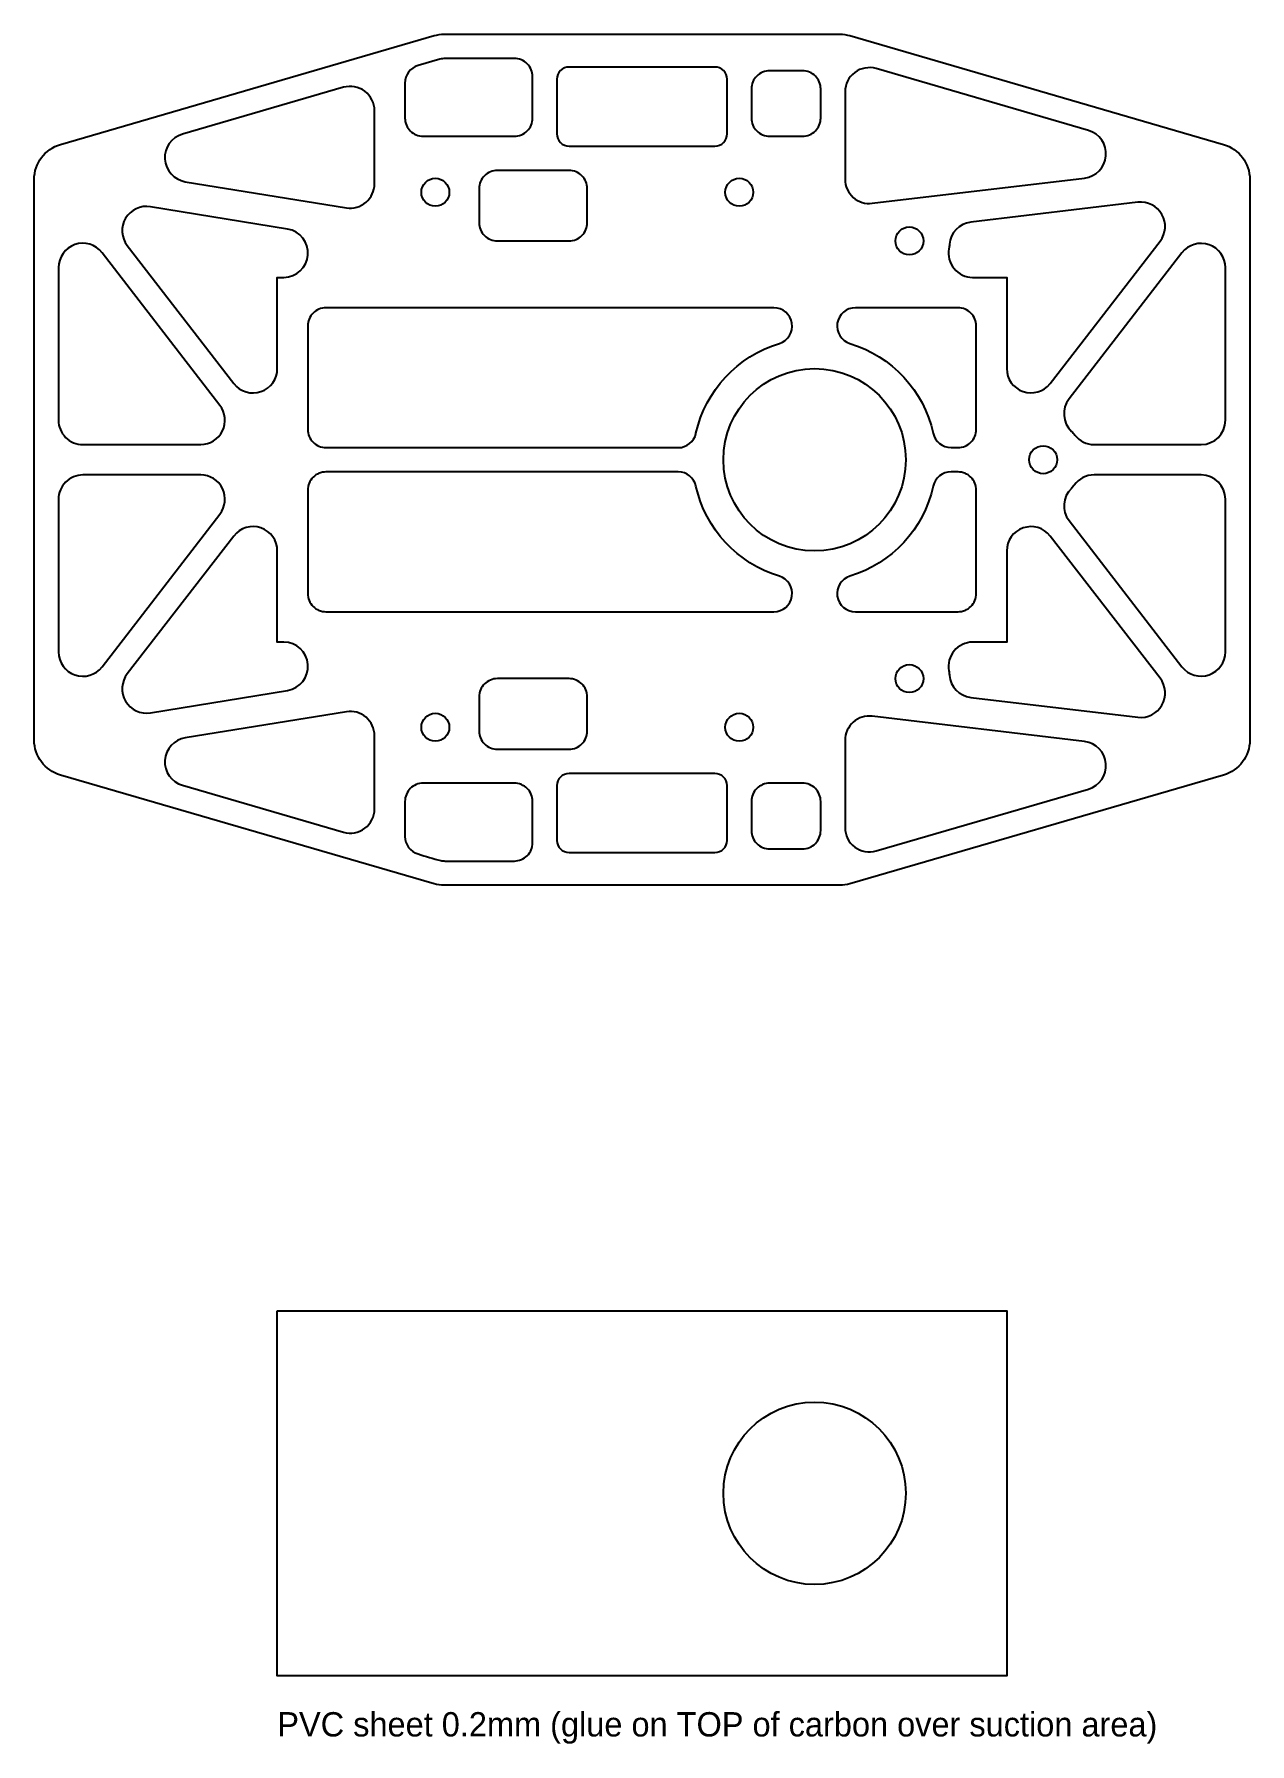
# Model space of a CAD drawing. Header units: millimetres. Extents: x -50 to 50, y -106 to 35.
import ezdxf

# ---------------------------------------------------------------- set-up
doc = ezdxf.new("R2010")
doc.units = ezdxf.units.MM
for name, color, linetype in [('CARBON', 7, 'Continuous'), ('HOLE', 1, 'Continuous'), ('PC_SHEET', 4, 'Continuous'), ('TEXT', 2, 'Continuous')]:
    doc.layers.add(name, color=color, linetype=linetype)

msp = doc.modelspace()

# ---------------------------------------------------------------- linework, layer by layer
at = {"layer": 'CARBON'}
for points in [[(-50, -23.05), (-50, 23.05, -0.333429), (-47.84, 25.93), (-17.11, 34.88, -0.070981), (-16.27, 35), (16.27, 35, -0.070981), (17.11, 34.88), (47.84, 25.93, -0.333429), (50, 23.05), (50, -23.05, -0.333429), (47.84, -25.93), (17.11, -34.88, -0.070981), (16.27, -35), (-16.27, -35, -0.070981), (-17.11, -34.88), (-47.84, -25.93, -0.333429)], [(-18, 26.6), (-10.5, 26.6, 0.414214), (-9, 28.1), (-9, 31.5, 0.414214), (-10.5, 33), (-16.19, 33, 0.072178), (-16.63, 32.94), (-18.42, 32.42, 0.333429), (-19.5, 30.98), (-19.5, 28.1, 0.414214)], [(6, 32.3), (-6, 32.3, 0.414214), (-7, 31.3), (-7, 26.8, 0.414214), (-6, 25.8), (6, 25.8, 0.414214), (7, 26.8), (7, 31.3, 0.414214)], [(13.2, 32), (10.5, 32, 0.414214), (9, 30.5), (9, 28.1, 0.414214), (10.5, 26.6), (13.2, 26.6, 0.414214), (14.7, 28.1), (14.7, 30.5, 0.414214)], [(36.73, 27.08), (19.26, 32.17, 0.499892), (16.7, 30.25), (16.7, 23.07, 0.449478), (18.94, 21.09), (36.41, 23.17, 0.816658)], [(-24.56, 30.63), (-37.81, 26.77, 0.799311), (-37.57, 22.87), (-24.32, 20.72, 0.462153), (-22, 22.7), (-22, 28.71, 0.499892)], [(-11.9, 18), (-6, 18, 0.414214), (-4.5, 19.5), (-4.5, 22.3, 0.414214), (-6, 23.8), (-11.9, 23.8, 0.414214), (-13.4, 22.3), (-13.4, 19.5, 0.414214)], [(33.58, 6.27), (42.62, 17.97, 0.662011), (40.8, 21.18), (27.04, 19.54, 0.355621), (25.29, 17.73), (25.29, 17.73), (25.29, 17.7, -0.036832), (25.24, 17.36), (25.24, 17.36, 0.468155), (27.2, 15), (30, 15), (30, 7.5, 0.711827)], [(-42.34, 17.61), (-33.58, 6.27, 0.715354), (-30, 7.5), (-30, 15), (-29.47, 15, 0.922638), (-29.15, 18.97), (-40.44, 20.81, 0.680263)], [(-34.72, 4.47), (-44.42, 17.03, 0.715354), (-48, 15.8), (-48, 3.25, 0.414214), (-46, 1.25), (-36.3, 1.25, 0.622973)], [(44.42, 17.03), (35.13, 5, 0.384323), (35.33, 2.33, -0.033558), (35.61, 2.02, 0.231012), (37.19, 1.25), (46, 1.25, 0.411908), (48, 3.25), (48, 15.8, 0.711827)], [(10.85, 12.5), (-26, 12.5, 0.414214), (-27.5, 11), (-27.5, 2.5, 0.414214), (-26, 1), (2.98, 1, 0.351608), (4.44, 2.17), (4.44, 2.17), (4.44, 2.18, -0.270431), (11.3, 9.57, 0.857588)], [(27.5, 2.5), (27.5, 11, 0.414214), (26, 12.5), (17.55, 12.5, 0.858133), (17.1, 9.57), (17.1, 9.57, -0.270437), (23.96, 2.18, 0.352684), (25.42, 1), (26, 1, 0.414214)], [(-44.42, -17.03), (-34.72, -4.47, 0.622973), (-36.3, -1.25), (-46, -1.25, 0.414214), (-48, -3.25), (-48, -15.8, 0.715354)], [(-26, -12.5), (10.85, -12.5, 0.858133), (11.3, -9.57), (11.3, -9.57, -0.270437), (4.44, -2.18, 0.352684), (2.98, -1), (-26, -1, 0.414214), (-27.5, -2.5), (-27.5, -11, 0.414214)], [(27.5, -11), (27.5, -2.5, 0.414214), (26, -1), (25.42, -1, 0.351608), (23.96, -2.17), (23.96, -2.17), (23.96, -2.18, -0.2704), (17.1, -9.57), (17.1, -9.57, 0.858157), (17.55, -12.5), (26, -12.5, 0.414214)], [(35.13, -5), (44.42, -17.03, 0.711827), (48, -15.8), (48, -3.25, 0.411908), (46, -1.25), (37.19, -1.25, 0.24212), (35.55, -2.09, -0.02778), (35.32, -2.35, 0.380745)], [(-33.58, -6.27), (-42.34, -17.61, 0.680263), (-40.44, -20.81), (-29.15, -18.97, 0.922638), (-29.47, -15), (-30, -15), (-30, -7.5, 0.715354)], [(42.62, -17.97), (33.58, -6.27, 0.711827), (30, -7.5), (30, -15), (27.2, -15, 0.468155), (25.24, -17.36), (25.24, -17.36, -0.02778), (25.29, -17.7), (25.29, -17.73), (25.29, -17.73, 0.355621), (27.04, -19.54), (40.8, -21.18, 0.662011)], [(-11.9, -23.8), (-6, -23.8, 0.414214), (-4.5, -22.3), (-4.5, -19.5, 0.414214), (-6, -18), (-11.9, -18, 0.414214), (-13.4, -19.5), (-13.4, -22.3, 0.414214)], [(-37.81, -26.77), (-24.56, -30.63, 0.499892), (-22, -28.71), (-22, -22.7, 0.462153), (-24.32, -20.72), (-37.57, -22.87, 0.799311)], [(19.26, -32.17), (36.73, -27.08, 0.816658), (36.41, -23.17), (18.94, -21.09, 0.449478), (16.7, -23.07), (16.7, -30.25, 0.499892)], [(-10.5, -26.6), (-18, -26.6, 0.414214), (-19.5, -28.1), (-19.5, -30.98, 0.333429), (-18.42, -32.42, 0.013434), (-16.55, -32.96, 0.057493), (-16.19, -33), (-10.5, -33, 0.414214), (-9, -31.5), (-9, -28.1, 0.414214)], [(6, -25.8), (-6, -25.8, 0.414214), (-7, -26.8), (-7, -31.3, 0.414214), (-6, -32.3), (6, -32.3, 0.414214), (7, -31.3), (7, -26.8, 0.414214)], [(13.2, -26.6), (10.5, -26.6, 0.414214), (9, -28.1), (9, -30.5, 0.414214), (10.5, -32), (13.2, -32, 0.414214), (14.7, -30.5), (14.7, -28.1, 0.414214)]]:
    msp.add_lwpolyline(points, format="xyb", close=True, dxfattribs=at)
msp.add_circle((14.2, 0), 7.5, dxfattribs=at)
at = {"layer": 'HOLE'}
for centre in [(-17, 22), (8, 22), (22, 18), (33, 0), (22, -18), (-17, -22), (8, -22)]:
    msp.add_circle(centre, 1.15, dxfattribs=at)
at = {"layer": 'PC_SHEET'}
msp.add_lwpolyline([(-30, -70), (30, -70), (30, -100), (-30, -100)], close=True, dxfattribs=at)
msp.add_circle((14.2, -85), 7.5, dxfattribs=at)

# ---------------------------------------------------------------- texts
at = {"layer": 'TEXT'}
msp.add_text('PVC sheet 0.2mm (glue on TOP of carbon over suction area)', height=2, dxfattribs=at).set_placement((-30, -105))

doc.saveas('drawing.dxf')
